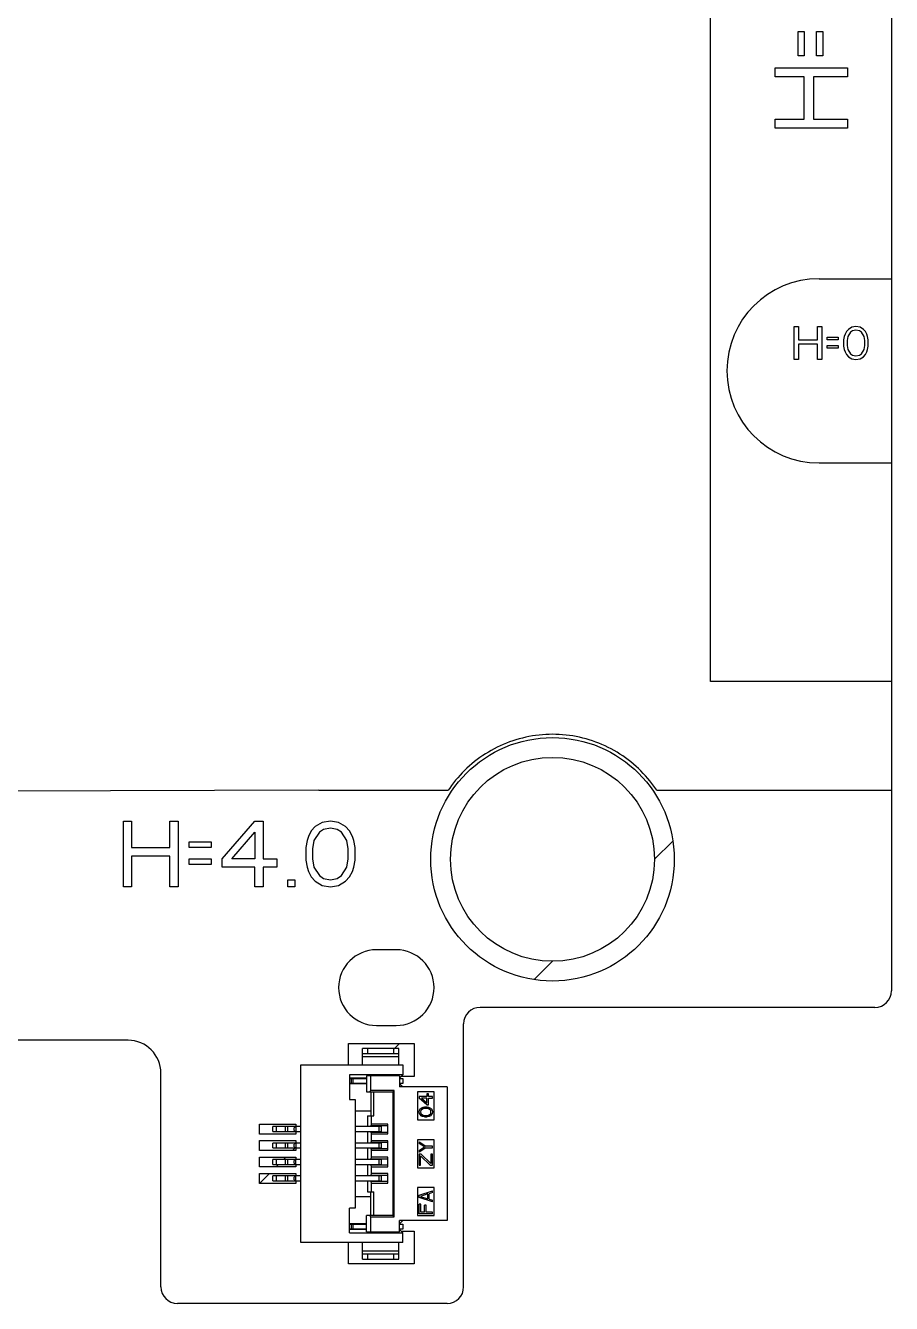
# Model space of a CAD drawing. Header units: millimetres. Extents: x 0 to 594, y 0 to 420.
# Drawn here: x 459.95 to 486.26, y 251.1 to 289.95 of the extents above; entities that cross this region are included whole.
import ezdxf

# ---------------------------------------------------------------- set-up
doc = ezdxf.new("R2010")
doc.units = ezdxf.units.MM
doc.header["$LTSCALE"] = 32.67
doc.layers.get('0').update_dxf_attribs({"linetype": 'CONTINUOUS'})
doc.layers.add('ASSEM_MEM', color=7, linetype='CONTINUOUS')

msp = doc.modelspace()

# ---------------------------------------------------------------- linework, layer by layer
at = {"color": 7, "linetype": 'CONTINUOUS'}
for p, q in [((470.192, 258.352), (470.192, 258.852)), ((471.292, 258.852), (470.192, 258.852)), ((470.342, 258.852), (470.342, 258.702)), ((471.142, 258.702), (471.142, 258.852)), ((471.292, 258.352), (471.292, 258.852)), ((468.312, 252.952), (468.312, 258.352)), ((468.312, 258.352), (471.412, 258.352)), ((470.192, 258.702), (471.292, 258.702)), ((471.292, 258.602), (470.192, 258.602)), ((471.412, 258.352), (471.412, 258.052)), ((469.792, 258.052), (469.792, 257.302)), ((471.412, 258.052), (469.792, 258.052)), ((470.312, 257.952), (469.792, 257.952)), ((469.792, 257.942), (470.312, 257.942)), ((469.855, 257.792), (469.855, 257.942)), ((469.89, 257.942), (469.89, 257.792)), ((469.962, 257.952), (469.962, 257.942)), ((470.165, 257.952), (470.164, 257.942)), ((470.312, 258.022), (470.312, 257.532)), ((471.312, 258.022), (470.312, 258.022)), ((470.441, 257.572), (470.441, 258.022)), ((471.412, 258.052), (471.312, 257.952)), ((471.312, 258.022), (471.312, 257.682)), ((471.312, 257.942), (471.412, 257.942)), ((471.327, 257.966), (471.318, 257.942)), ((471.412, 257.942), (471.412, 257.792)), ((470.312, 257.792), (469.792, 257.792)), ((470.312, 257.782), (469.792, 257.782)), ((469.962, 257.792), (469.962, 257.782)), ((470.181, 257.792), (470.181, 257.79)), ((470.181, 257.79), (470.312, 257.79)), ((470.441, 257.572), (470.4, 257.532)), ((471.152, 257.572), (470.441, 257.572)), ((471.112, 257.532), (471.152, 257.572)), ((471.152, 253.731), (471.152, 257.572)), ((471.412, 257.792), (471.312, 257.792)), ((471.312, 257.79), (471.363, 257.79)), ((471.312, 257.782), (471.412, 257.682)), ((472.762, 257.682), (471.312, 257.682)), ((471.358, 257.792), (471.363, 257.79)), ((472.762, 257.682), (472.762, 253.622)), ((469.792, 257.302), (469.962, 257.302)), ((469.962, 257.302), (469.962, 254.002)), ((470.312, 257.532), (471.112, 257.532)), ((470.442, 257.532), (470.442, 256.807)), ((470.531, 256.807), (470.531, 257.532)), ((471.112, 257.532), (471.112, 253.772)), ((471.862, 257.532), (471.862, 256.682)), ((472.362, 257.532), (471.862, 257.532)), ((471.912, 257.388), (471.912, 257.338)), ((472.142, 257.388), (471.912, 257.388)), ((472.142, 257.138), (471.912, 257.338)), ((472.142, 257.338), (471.98, 257.338)), ((471.98, 257.338), (472.142, 257.197)), ((472.142, 257.472), (472.142, 257.388)), ((472.193, 257.472), (472.142, 257.472)), ((472.142, 257.197), (472.142, 257.338)), ((472.193, 257.388), (472.193, 257.472)), ((472.312, 257.388), (472.193, 257.388)), ((472.193, 257.138), (472.193, 257.338)), ((472.193, 257.338), (472.312, 257.338)), ((472.312, 257.338), (472.312, 257.388)), ((472.362, 256.682), (472.362, 257.532)), ((469.962, 256.952), (470.442, 256.952)), ((470.336, 256.807), (470.336, 256.477)), ((470.336, 256.807), (470.531, 256.807)), ((470.461, 256.547), (470.461, 256.807)), ((471.912, 256.922), (471.92, 256.972)), ((471.92, 256.872), (471.912, 256.922)), ((471.92, 256.972), (471.946, 257.013)), ((471.946, 256.83), (471.92, 256.872)), ((471.946, 257.013), (471.971, 257.038)), ((471.971, 256.805), (471.946, 256.83)), ((471.963, 256.963), (471.954, 256.922)), ((471.954, 256.922), (471.963, 256.88)), ((471.98, 256.988), (471.963, 256.963)), ((471.963, 256.88), (471.98, 256.855)), ((471.971, 257.038), (472.006, 257.055)), ((472.006, 256.788), (471.971, 256.805)), ((472.031, 257.022), (471.98, 256.988)), ((471.98, 256.855), (472.031, 256.822)), ((472.006, 257.055), (472.031, 257.063)), ((472.031, 256.78), (472.006, 256.788)), ((472.031, 257.063), (472.074, 257.072)), ((472.082, 257.03), (472.031, 257.022)), ((472.031, 256.822), (472.082, 256.813)), ((472.074, 256.772), (472.031, 256.78)), ((472.15, 257.072), (472.074, 257.072)), ((472.074, 256.772), (472.15, 256.772)), ((472.142, 257.03), (472.082, 257.03)), ((472.082, 256.813), (472.142, 256.813)), ((472.142, 257.138), (472.193, 257.138)), ((472.193, 257.022), (472.142, 257.03)), ((472.142, 256.813), (472.193, 256.822)), ((472.15, 257.072), (472.193, 257.063)), ((472.193, 256.78), (472.15, 256.772)), ((472.193, 257.063), (472.218, 257.055)), ((472.244, 256.988), (472.193, 257.022)), ((472.193, 256.822), (472.244, 256.855)), ((472.218, 256.788), (472.193, 256.78)), ((472.218, 257.055), (472.252, 257.038)), ((472.252, 256.805), (472.218, 256.788)), ((472.261, 256.963), (472.244, 256.988)), ((472.244, 256.855), (472.261, 256.88)), ((472.252, 257.038), (472.278, 257.013)), ((472.278, 256.83), (472.252, 256.805)), ((472.269, 256.922), (472.261, 256.963)), ((472.261, 256.88), (472.269, 256.922)), ((472.278, 257.013), (472.303, 256.972)), ((472.303, 256.872), (472.278, 256.83)), ((472.303, 256.972), (472.312, 256.922)), ((472.312, 256.922), (472.303, 256.872)), ((467.462, 256.327), (467.462, 256.477)), ((468.312, 256.477), (467.462, 256.477)), ((467.562, 256.477), (467.562, 256.327)), ((467.852, 256.327), (467.852, 256.477)), ((467.908, 256.477), (467.908, 256.327)), ((468.147, 256.477), (468.112, 256.442)), ((468.112, 256.362), (468.112, 256.442)), ((468.138, 256.468), (468.138, 256.477)), ((468.162, 256.477), (468.162, 256.327)), ((470.755, 256.477), (469.962, 256.477)), ((470.447, 256.497), (470.461, 256.547)), ((470.447, 256.497), (470.447, 256.477)), ((470.962, 256.497), (470.447, 256.497)), ((470.962, 256.547), (470.461, 256.547)), ((470.695, 256.327), (470.695, 256.477)), ((470.755, 256.477), (470.755, 256.327)), ((470.962, 256.257), (470.962, 256.547)), ((471.862, 256.682), (472.362, 256.682)), ((467.462, 256.327), (468.312, 256.327)), ((468.112, 256.362), (468.147, 256.327)), ((468.138, 256.327), (468.138, 256.335)), ((469.962, 256.327), (470.755, 256.327)), ((470.336, 256.327), (470.336, 255.977)), ((470.447, 256.327), (470.447, 256.307)), ((470.461, 256.257), (470.447, 256.307)), ((470.447, 256.307), (470.962, 256.307)), ((470.447, 255.997), (470.461, 256.047)), ((470.447, 255.977), (470.447, 255.997)), ((470.962, 255.997), (470.447, 255.997)), ((470.461, 256.047), (470.461, 256.257)), ((470.461, 256.257), (470.962, 256.257)), ((470.962, 256.047), (470.461, 256.047)), ((470.962, 255.757), (470.962, 256.047)), ((471.862, 256.077), (471.862, 255.227)), ((472.362, 256.077), (471.862, 256.077)), ((471.912, 256.018), (471.912, 255.968)), ((471.912, 256.018), (472.108, 255.885)), ((472.362, 255.227), (472.362, 256.077)), ((467.462, 255.827), (467.462, 255.977)), ((468.312, 255.977), (467.462, 255.977)), ((467.462, 255.827), (468.312, 255.827)), ((467.562, 255.977), (467.562, 255.827)), ((467.852, 255.827), (467.852, 255.977)), ((467.908, 255.977), (467.908, 255.827)), ((468.147, 255.977), (468.112, 255.942)), ((468.112, 255.862), (468.112, 255.942)), ((468.112, 255.862), (468.147, 255.827)), ((468.138, 255.968), (468.138, 255.977)), ((468.138, 255.827), (468.138, 255.835)), ((468.162, 255.977), (468.162, 255.827)), ((470.755, 255.977), (469.962, 255.977)), ((469.962, 255.827), (470.755, 255.827)), ((470.336, 255.827), (470.336, 255.477)), ((470.447, 255.807), (470.447, 255.827)), ((470.461, 255.757), (470.447, 255.807)), ((470.447, 255.807), (470.962, 255.807)), ((470.461, 255.547), (470.461, 255.757)), ((470.461, 255.757), (470.962, 255.757)), ((470.695, 255.827), (470.695, 255.977)), ((470.755, 255.977), (470.755, 255.827)), ((472.074, 255.86), (471.912, 255.968)), ((471.912, 255.752), (472.074, 255.86)), ((472.108, 255.835), (471.912, 255.702)), ((471.912, 255.752), (471.912, 255.702)), ((471.912, 255.635), (471.912, 255.302)), ((471.971, 255.635), (471.912, 255.635)), ((471.971, 255.635), (472.261, 255.352)), ((472.312, 255.885), (472.108, 255.885)), ((472.108, 255.835), (472.312, 255.835)), ((472.261, 255.635), (472.261, 255.352)), ((472.312, 255.635), (472.261, 255.635)), ((472.312, 255.835), (472.312, 255.885)), ((472.312, 255.302), (472.312, 255.635)), ((467.462, 255.327), (467.462, 255.477)), ((468.312, 255.477), (467.462, 255.477)), ((467.462, 255.327), (468.312, 255.327)), ((467.562, 255.477), (467.562, 255.327)), ((467.852, 255.327), (467.852, 255.477)), ((467.908, 255.477), (467.908, 255.327)), ((468.147, 255.477), (468.112, 255.442)), ((468.112, 255.362), (468.112, 255.442)), ((468.112, 255.362), (468.147, 255.327)), ((468.138, 255.468), (468.138, 255.477)), ((468.138, 255.327), (468.138, 255.335)), ((468.162, 255.327), (468.162, 255.477)), ((470.755, 255.477), (469.962, 255.477)), ((469.962, 255.327), (470.755, 255.327)), ((470.336, 255.327), (470.336, 254.977)), ((470.447, 255.497), (470.461, 255.547)), ((470.447, 255.477), (470.447, 255.497)), ((470.447, 255.497), (470.962, 255.497)), ((470.447, 255.307), (470.447, 255.327)), ((470.461, 255.257), (470.447, 255.307)), ((470.962, 255.307), (470.447, 255.307)), ((470.962, 255.547), (470.461, 255.547)), ((470.461, 255.047), (470.461, 255.257)), ((470.461, 255.257), (470.962, 255.257)), ((470.695, 255.327), (470.695, 255.477)), ((470.755, 255.477), (470.755, 255.327)), ((470.962, 255.257), (470.962, 255.547)), ((471.862, 255.227), (472.362, 255.227)), ((471.912, 255.302), (471.954, 255.302)), ((471.954, 255.302), (471.954, 255.593)), ((472.244, 255.302), (471.954, 255.593)), ((472.244, 255.302), (472.312, 255.302)), ((467.462, 254.827), (467.462, 254.977)), ((468.312, 254.977), (467.462, 254.977)), ((467.562, 254.977), (467.562, 254.827)), ((467.852, 254.827), (467.852, 254.977)), ((467.908, 254.977), (467.908, 254.827)), ((468.147, 254.977), (468.112, 254.942)), ((468.112, 254.862), (468.112, 254.942)), ((468.112, 254.862), (468.147, 254.827)), ((468.138, 254.968), (468.138, 254.977)), ((468.138, 254.827), (468.138, 254.835)), ((468.162, 254.827), (468.162, 254.977)), ((470.755, 254.977), (469.962, 254.977)), ((470.447, 254.997), (470.461, 255.047)), ((470.447, 254.977), (470.447, 254.997)), ((470.447, 254.997), (470.962, 254.997)), ((470.962, 255.047), (470.461, 255.047)), ((470.695, 254.827), (470.695, 254.977)), ((470.755, 254.977), (470.755, 254.827)), ((470.962, 254.757), (470.962, 255.047)), ((467.462, 254.827), (468.312, 254.827)), ((469.962, 254.827), (470.755, 254.827)), ((470.336, 254.827), (470.336, 254.497)), ((470.336, 254.497), (470.531, 254.497)), ((470.442, 253.772), (470.442, 254.497)), ((470.447, 254.807), (470.447, 254.827)), ((470.461, 254.757), (470.447, 254.807)), ((470.962, 254.807), (470.447, 254.807)), ((470.461, 254.497), (470.461, 254.757)), ((470.461, 254.757), (470.962, 254.757)), ((470.531, 253.772), (470.531, 254.497)), ((471.862, 254.622), (471.862, 253.772)), ((472.362, 254.622), (471.862, 254.622)), ((471.912, 254.388), (472.312, 254.522)), ((472.312, 254.472), (472.21, 254.438)), ((472.312, 254.472), (472.312, 254.522)), ((472.362, 253.772), (472.362, 254.622)), ((469.962, 254.352), (470.442, 254.352)), ((471.912, 254.322), (471.912, 254.388)), ((472.312, 254.188), (471.912, 254.322)), ((471.912, 253.822), (471.912, 254.122)), ((471.963, 254.122), (471.912, 254.122)), ((472.176, 254.43), (471.946, 254.355)), ((471.946, 254.355), (472.176, 254.28)), ((471.963, 253.872), (471.963, 254.122)), ((472.074, 253.872), (472.074, 254.088)), ((472.125, 254.088), (472.074, 254.088)), ((472.125, 253.872), (472.125, 254.088)), ((472.176, 254.28), (472.176, 254.43)), ((472.21, 254.272), (472.21, 254.438)), ((472.21, 254.272), (472.312, 254.238)), ((472.312, 254.188), (472.312, 254.238)), ((469.792, 253.252), (469.792, 254.002)), ((469.962, 254.002), (469.792, 254.002)), ((470.312, 253.282), (470.312, 253.772)), ((471.112, 253.772), (470.312, 253.772)), ((470.441, 253.731), (470.4, 253.772)), ((470.441, 253.282), (470.441, 253.731)), ((470.441, 253.731), (471.152, 253.731)), ((471.112, 253.772), (471.152, 253.731)), ((471.862, 253.772), (472.362, 253.772)), ((472.312, 253.822), (471.912, 253.822)), ((472.074, 253.872), (471.963, 253.872)), ((472.312, 253.872), (472.125, 253.872)), ((472.312, 253.822), (472.312, 253.872)), ((470.312, 253.522), (469.792, 253.522)), ((469.792, 253.512), (470.312, 253.512)), ((470.312, 253.362), (469.792, 253.362)), ((470.312, 253.352), (469.792, 253.352)), ((469.855, 253.362), (469.855, 253.512)), ((469.89, 253.512), (469.89, 253.362)), ((469.962, 253.522), (469.962, 253.512)), ((469.962, 253.362), (469.962, 253.352)), ((470.164, 253.362), (470.165, 253.352)), ((470.181, 253.513), (470.181, 253.512)), ((470.181, 253.513), (470.312, 253.513)), ((470.312, 253.282), (471.312, 253.282)), ((471.412, 253.622), (471.312, 253.522)), ((471.312, 253.282), (471.312, 253.622)), ((472.762, 253.622), (471.312, 253.622)), ((471.312, 253.513), (471.363, 253.513)), ((471.312, 253.512), (471.412, 253.512)), ((471.412, 253.362), (471.312, 253.362)), ((471.312, 253.352), (471.412, 253.252)), ((471.318, 253.362), (471.327, 253.337)), ((471.363, 253.513), (471.358, 253.512)), ((471.412, 253.512), (471.412, 253.362)), ((471.412, 252.952), (468.312, 252.952)), ((469.792, 253.252), (471.412, 253.252)), ((470.192, 252.452), (470.192, 252.952)), ((471.292, 252.452), (471.292, 252.952)), ((471.412, 252.952), (471.412, 253.252)), ((470.192, 252.702), (471.292, 252.702)), ((471.292, 252.602), (470.192, 252.602)), ((470.342, 252.602), (470.342, 252.452)), ((471.142, 252.452), (471.142, 252.602)), ((470.192, 252.452), (471.292, 252.452))]:
    msp.add_line(p, q, dxfattribs=at)
at = {"layer": 'ASSEM_MEM', "color": 7, "linetype": 'CONTINUOUS'}
for p, q in [((480.762, 270.01), (480.762, 307.657)), ((486.262, 307.657), (486.262, 282.252)), ((483.427, 289.031), (483.427, 289.764)), ((483.427, 289.764), (483.614, 289.764)), ((483.614, 289.764), (483.614, 289.031)), ((483.988, 289.031), (483.988, 289.764)), ((483.988, 289.764), (484.175, 289.764)), ((484.175, 289.764), (484.175, 289.031)), ((483.614, 289.031), (483.427, 289.031)), ((484.175, 289.031), (483.988, 289.031)), ((482.724, 288.389), (482.724, 288.664)), ((482.724, 288.664), (484.924, 288.664)), ((484.924, 288.664), (484.924, 288.389)), ((483.614, 288.389), (482.724, 288.389)), ((483.614, 287.106), (483.614, 288.389)), ((483.895, 288.389), (483.895, 287.106)), ((484.924, 288.389), (483.895, 288.389)), ((482.724, 286.831), (482.724, 287.106)), ((482.724, 287.106), (483.614, 287.106)), ((483.895, 287.106), (484.924, 287.106)), ((484.924, 287.106), (484.924, 286.831)), ((484.924, 286.831), (482.724, 286.831)), ((484.062, 282.252), (486.262, 282.252)), ((486.262, 282.252), (486.262, 276.652)), ((483.309, 279.797), (483.309, 280.797)), ((483.309, 280.797), (483.434, 280.797)), ((483.434, 280.797), (483.434, 280.393)), ((484.017, 280.393), (484.017, 280.797)), ((484.017, 280.797), (484.142, 280.797)), ((484.142, 280.797), (484.142, 279.797)), ((484.309, 280.393), (484.309, 280.478)), ((484.309, 280.478), (484.642, 280.478)), ((484.642, 280.478), (484.642, 280.393)), ((484.83, 280.499), (484.809, 280.393)), ((484.851, 280.563), (484.83, 280.499)), ((484.892, 280.648), (484.851, 280.563)), ((484.955, 280.712), (484.892, 280.648)), ((484.934, 280.499), (484.913, 280.371)), ((485.017, 280.627), (484.934, 280.499)), ((485.059, 280.776), (484.955, 280.712)), ((485.08, 280.669), (485.017, 280.627)), ((485.184, 280.797), (485.059, 280.776)), ((485.184, 280.69), (485.08, 280.669)), ((485.309, 280.776), (485.184, 280.797)), ((485.288, 280.669), (485.184, 280.69)), ((485.351, 280.627), (485.288, 280.669)), ((485.413, 280.712), (485.309, 280.776)), ((485.434, 280.499), (485.351, 280.627)), ((485.476, 280.648), (485.413, 280.712)), ((485.455, 280.371), (485.434, 280.499)), ((485.517, 280.563), (485.476, 280.648)), ((485.538, 280.499), (485.517, 280.563)), ((485.559, 280.393), (485.538, 280.499)), ((483.434, 280.393), (484.017, 280.393)), ((483.434, 280.265), (483.434, 279.797)), ((484.017, 280.265), (483.434, 280.265)), ((484.017, 279.797), (484.017, 280.265)), ((484.642, 280.393), (484.309, 280.393)), ((484.309, 280.137), (484.309, 280.222)), ((484.309, 280.222), (484.642, 280.222)), ((484.642, 280.137), (484.309, 280.137)), ((484.642, 280.222), (484.642, 280.137)), ((484.809, 280.393), (484.809, 280.201)), ((484.809, 280.201), (484.83, 280.095)), ((484.83, 280.095), (484.851, 280.031)), ((484.913, 280.371), (484.913, 280.222)), ((484.913, 280.222), (484.934, 280.095)), ((484.934, 280.095), (485.017, 279.967)), ((485.351, 279.967), (485.434, 280.095)), ((485.434, 280.095), (485.455, 280.222)), ((485.455, 280.222), (485.455, 280.371)), ((485.517, 280.031), (485.538, 280.095)), ((485.538, 280.095), (485.559, 280.201)), ((485.559, 280.201), (485.559, 280.393)), ((483.434, 279.797), (483.309, 279.797)), ((484.142, 279.797), (484.017, 279.797)), ((484.851, 280.031), (484.892, 279.946)), ((484.892, 279.946), (484.955, 279.882)), ((484.955, 279.882), (485.059, 279.818)), ((485.017, 279.967), (485.08, 279.924)), ((485.059, 279.818), (485.184, 279.797)), ((485.08, 279.924), (485.184, 279.903)), ((485.184, 279.903), (485.288, 279.924)), ((485.184, 279.797), (485.309, 279.818)), ((485.288, 279.924), (485.351, 279.967)), ((485.309, 279.818), (485.413, 279.882)), ((485.413, 279.882), (485.476, 279.946)), ((485.476, 279.946), (485.517, 280.031)), ((484.062, 276.652), (486.262, 276.652)), ((486.262, 276.652), (486.262, 270.01)), ((486.262, 270.01), (480.762, 270.01)), ((486.262, 270.01), (486.262, 260.602)), ((468.865, 266.702), (459.362, 266.672)), ((468.865, 266.702), (472.795, 266.702)), ((479.129, 266.702), (486.262, 266.702)), ((462.92, 263.767), (462.92, 265.767)), ((462.92, 265.767), (463.17, 265.767)), ((463.17, 265.767), (463.17, 264.959)), ((464.337, 264.959), (464.337, 265.767)), ((464.337, 265.767), (464.587, 265.767)), ((464.587, 265.767), (464.587, 263.767)), ((465.92, 264.618), (466.92, 265.767)), ((466.92, 265.767), (467.17, 265.767)), ((467.17, 265.767), (467.17, 264.618)), ((468.962, 265.725), (468.754, 265.597)), ((469.212, 265.767), (468.962, 265.725)), ((469.462, 265.725), (469.212, 265.767)), ((469.67, 265.597), (469.462, 265.725)), ((466.212, 264.618), (466.92, 265.427)), ((466.92, 265.427), (466.92, 264.618)), ((468.629, 265.469), (468.545, 265.299)), ((468.754, 265.597), (468.629, 265.469)), ((468.879, 265.427), (468.712, 265.172)), ((469.004, 265.512), (468.879, 265.427)), ((469.212, 265.554), (469.004, 265.512)), ((469.42, 265.512), (469.212, 265.554)), ((469.545, 265.427), (469.42, 265.512)), ((469.712, 265.172), (469.545, 265.427)), ((469.795, 265.469), (469.67, 265.597)), ((469.879, 265.299), (469.795, 265.469)), ((463.17, 264.959), (464.337, 264.959)), ((464.92, 264.959), (464.92, 265.129)), ((464.92, 265.129), (465.587, 265.129)), ((465.587, 264.959), (464.92, 264.959)), ((465.587, 265.129), (465.587, 264.959)), ((468.504, 265.172), (468.462, 264.959)), ((468.462, 264.959), (468.462, 264.576)), ((468.545, 265.299), (468.504, 265.172)), ((468.712, 265.172), (468.67, 264.916)), ((469.754, 264.916), (469.712, 265.172)), ((469.92, 265.172), (469.879, 265.299)), ((469.962, 264.959), (469.92, 265.172)), ((469.962, 264.576), (469.962, 264.959)), ((479.062, 264.602), (479.62, 265.159)), ((463.17, 264.703), (463.17, 263.767)), ((464.337, 264.703), (463.17, 264.703)), ((464.337, 263.767), (464.337, 264.703)), ((464.92, 264.448), (464.92, 264.618)), ((464.92, 264.618), (465.587, 264.618)), ((465.587, 264.618), (465.587, 264.448)), ((465.92, 264.363), (465.92, 264.618)), ((466.92, 264.618), (466.212, 264.618)), ((467.17, 264.618), (467.587, 264.618)), ((467.587, 264.618), (467.587, 264.363)), ((468.462, 264.576), (468.504, 264.363)), ((468.67, 264.916), (468.67, 264.618)), ((468.67, 264.618), (468.712, 264.363)), ((469.712, 264.363), (469.754, 264.618)), ((469.754, 264.618), (469.754, 264.916)), ((469.92, 264.363), (469.962, 264.576)), ((465.587, 264.448), (464.92, 264.448)), ((466.92, 264.363), (465.92, 264.363)), ((466.92, 263.767), (466.92, 264.363)), ((467.17, 264.363), (467.17, 263.767)), ((467.587, 264.363), (467.17, 264.363)), ((468.504, 264.363), (468.545, 264.235)), ((468.545, 264.235), (468.629, 264.065)), ((468.712, 264.363), (468.879, 264.108)), ((469.545, 264.108), (469.712, 264.363)), ((469.795, 264.065), (469.879, 264.235)), ((469.879, 264.235), (469.92, 264.363)), ((463.17, 263.767), (462.92, 263.767)), ((464.587, 263.767), (464.337, 263.767)), ((467.17, 263.767), (466.92, 263.767)), ((467.92, 263.767), (467.92, 263.98)), ((467.92, 263.98), (468.129, 263.98)), ((468.129, 263.767), (467.92, 263.767)), ((468.129, 263.98), (468.129, 263.767)), ((468.629, 264.065), (468.754, 263.937)), ((468.754, 263.937), (468.962, 263.81)), ((468.879, 264.108), (469.004, 264.023)), ((468.962, 263.81), (469.212, 263.767)), ((469.004, 264.023), (469.212, 263.98)), ((469.212, 263.98), (469.42, 264.023)), ((469.212, 263.767), (469.462, 263.81)), ((469.42, 264.023), (469.545, 264.108)), ((469.462, 263.81), (469.67, 263.937)), ((469.67, 263.937), (469.795, 264.065)), ((471.212, 261.852), (470.612, 261.852)), ((475.404, 260.944), (475.962, 261.502)), ((485.762, 260.102), (473.762, 260.102)), ((470.612, 259.552), (471.212, 259.552)), ((473.262, 251.602), (473.262, 259.602)), ((463.062, 259.102), (450.412, 259.102)), ((469.762, 258.352), (469.762, 259.002)), ((469.762, 259.002), (471.762, 259.002)), ((471.152, 258.842), (471.312, 259.002)), ((471.762, 259.002), (471.762, 258.002)), ((464.062, 251.602), (464.062, 258.102)), ((471.762, 258.002), (471.363, 258.002)), ((467.062, 256.252), (467.062, 256.552)), ((467.062, 256.552), (468.162, 256.552)), ((468.162, 256.552), (468.162, 256.477)), ((468.162, 256.252), (467.062, 256.252)), ((467.062, 255.752), (467.062, 256.052)), ((467.062, 256.052), (468.162, 256.052)), ((468.162, 256.327), (468.162, 256.252)), ((468.162, 256.052), (468.162, 255.977)), ((468.162, 255.752), (467.062, 255.752)), ((468.062, 255.752), (468.142, 255.832)), ((468.162, 255.827), (468.162, 255.752)), ((467.062, 255.252), (467.062, 255.552)), ((467.062, 255.552), (468.162, 255.552)), ((468.162, 255.252), (467.062, 255.252)), ((467.562, 255.252), (467.637, 255.327)), ((467.787, 255.477), (467.862, 255.552)), ((468.162, 255.552), (468.162, 255.477)), ((468.162, 255.327), (468.162, 255.252)), ((467.062, 254.752), (467.362, 255.052)), ((467.062, 254.752), (467.062, 255.052)), ((467.062, 255.052), (468.162, 255.052)), ((468.162, 255.052), (468.162, 254.977)), ((468.162, 254.752), (467.062, 254.752)), ((468.162, 254.827), (468.162, 254.752)), ((471.363, 253.302), (471.762, 253.302)), ((471.762, 253.302), (471.762, 252.302)), ((469.762, 252.302), (469.762, 252.952)), ((471.762, 252.302), (469.762, 252.302)), ((472.762, 251.102), (464.562, 251.102))]:
    msp.add_line(p, q, dxfattribs=at)
for points in [[(475.962, 268.402), (475.859, 268.4), (475.757, 268.395), (475.655, 268.388), (475.552, 268.379), (475.45, 268.366), (475.349, 268.351), (475.247, 268.333), (475.147, 268.313), (475.047, 268.29), (474.948, 268.264), (474.85, 268.235), (474.752, 268.204), (474.656, 268.17), (474.56, 268.134), (474.466, 268.095), (474.373, 268.053), (474.28, 268.009), (474.189, 267.963), (474.1, 267.914), (474.012, 267.863), (473.925, 267.809), (473.84, 267.754), (473.756, 267.696), (473.674, 267.635), (473.593, 267.573), (473.515, 267.508), (473.438, 267.442), (473.363, 267.374), (473.29, 267.304), (473.22, 267.232), (473.151, 267.159), (473.084, 267.083), (473.019, 267.006), (472.957, 266.927), (472.896, 266.846), (472.837, 266.764), (472.795, 266.702)], [(479.129, 266.702), (479.103, 266.74), (479.044, 266.824), (478.984, 266.905), (478.921, 266.985), (478.856, 267.064), (478.789, 267.14), (478.721, 267.215), (478.65, 267.288), (478.577, 267.359), (478.502, 267.428), (478.425, 267.495), (478.345, 267.561), (478.264, 267.625), (478.182, 267.686), (478.097, 267.745), (478.011, 267.801), (477.924, 267.856), (477.835, 267.908), (477.745, 267.957), (477.653, 268.005), (477.56, 268.049), (477.466, 268.091), (477.371, 268.131), (477.274, 268.168), (477.177, 268.202), (477.079, 268.234), (476.98, 268.263), (476.88, 268.289), (476.78, 268.312), (476.679, 268.333), (476.577, 268.351), (476.475, 268.366), (476.373, 268.379), (476.27, 268.388), (476.168, 268.395), (476.065, 268.4), (475.962, 268.402)]]:
    msp.add_lwpolyline(points, dxfattribs=at)
for radius in [3.7, 3.1]:
    msp.add_circle((475.962, 264.602), radius, dxfattribs=at)
for centre, radius, start, end in [((484.062, 279.452), 2.8, 90, 270), ((470.612, 260.702), 1.15, 90, 270), ((471.212, 260.702), 1.15, 270, 90), ((485.762, 260.602), 0.5, 270, 360), ((473.762, 259.602), 0.5, 90, 180), ((463.062, 258.102), 1, 0, 90), ((464.562, 251.602), 0.5, 180, 270), ((472.762, 251.602), 0.5, 270, 360)]:
    msp.add_arc(centre, radius, start, end, dxfattribs=at)

doc.saveas('drawing.dxf')
